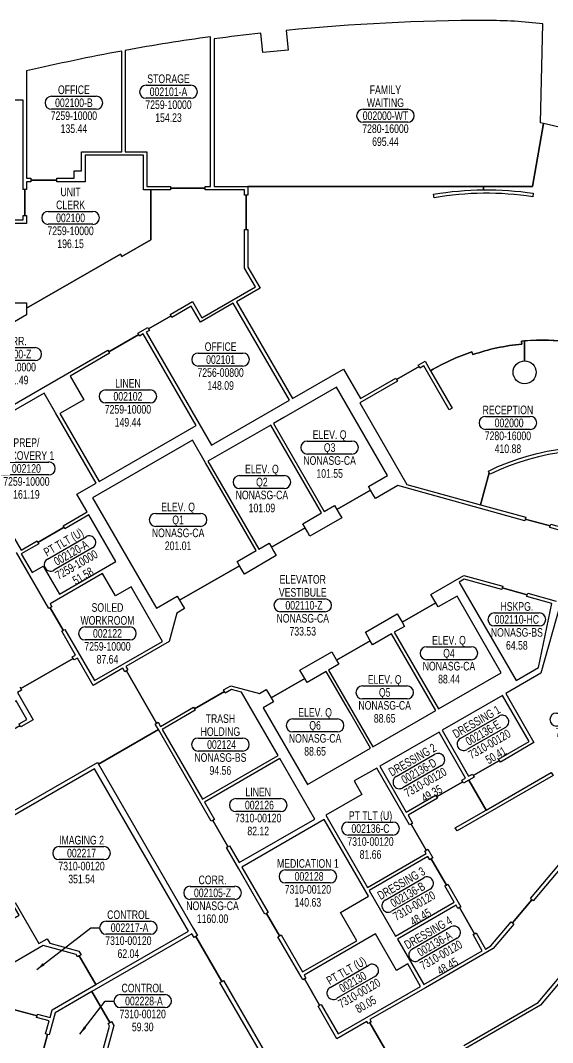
# Model space of a CAD drawing. Extents: x -1933 to 1606, y 4783 to 7375.
# Drawn here: x 91 to 829, y 5889 to 7309 of the extents above; entities that cross this region are included whole.
import ezdxf
from ezdxf.enums import TextEntityAlignment as Align

# ---------------------------------------------------------------- set-up
doc = ezdxf.new("R2010")
doc.units = 0
doc.header["$LTSCALE"] = 48
doc.header["$MEASUREMENT"] = 0
doc.layers.get('0').update_dxf_attribs({"linetype": 'CONTINUOUS'})
for name, color, linetype in [('AREA', 3, 'CONTINUOUS'), ('AREA2', 1, 'CONTINUOUS'), ('COSTC', 6, 'CONTINUOUS'), ('PLINE2', 5, 'CONTINUOUS'), ('ROOMNA', 4, 'CONTINUOUS'), ('ROOMNO', 4, 'CONTINUOUS'), ('ROOMOV', 4, 'CONTINUOUS')]:
    doc.layers.add(name, color=color, linetype=linetype)
doc.dimstyles.get("Standard").update_dxf_attribs({"dimtxt": 0.18, "dimasz": 12, "dimexe": 0.18, "dimexo": 0.0625, "dimgap": 0.09, "dimtad": 0, "dimtih": 1, "dimtoh": 1, "dimdec": 4, "dimzin": 0, "dimtxsty": 'STANDARD', "dimcen": 0.09, "dimazin": 3, "dimtfac": 1, "dimtdec": 4, "dimtofl": 0, "dimtmove": 0, "dimatfit": 3, "dimtolj": 1, "dimtzin": 0})

# ---------------------------------------------------------------- blocks, each defined once
blk = doc.blocks.new('ROOM')
at = {"layer": 'ROOMOV'}
for p, q in [((-31, 9), (31, 9)), ((31, -9), (-31, -9))]:
    blk.add_line(p, q, dxfattribs=at)
for centre, start, end in [((-31, 0), 90, 270), ((31, 0), 270, 90)]:
    blk.add_arc(centre, 9.04, start, end, dxfattribs=at)
at = {"width": 0.75, "flags": 1}
for tag, p in [('FLFIN', (-60, -36)), ('ICRA', (60, -36)), ('FLTYPE', (-60, -48)), ('USER1', (60, -48)), ('FLCOND', (-60, -60)), ('WLFIN', (-60, -72)), ('SITE', (-24, -72)), ('UCODE', (24, -72)), ('USER2', (60, -60)), ('USER3', (60, -72)), ('WLTYPE', (-60, -84)), ('BLDG', (-24, -84)), ('UDESC', (24, -84)), ('USER4', (60, -84)), ('WLCOND', (-60, -96)), ('FLR', (-24, -96)), ('FCODE', (24, -96)), ('USER5', (60, -96)), ('CLFIN', (-60, -108)), ('COSTCD', (-24, -108)), ('FDESC', (24, -108)), ('USER6', (60, -108)), ('CLTYPE', (-60, -120)), ('DEPTD', (-24, -120)), ('DIVISION', (24, -120)), ('USER7', (60, -120)), ('CLCOND', (-60, -132)), ('CLHT', (-60, -144)), ('CHDATE', (-24, -144)), ('RDES', (-24, -132)), ('CONTACT', (24, -132)), ('OCCUP', (24, -144)), ('BLOCK', (60, -144)), ('USER8', (60, -132)), ('BASE', (-60, -156)), ('CBACK', (-24, -156)), ('PRCONTACT', (24, -156)), ('BLOCK2', (60, -156))]:
    blk.add_attdef(tag, text='', height=6, dxfattribs=at).set_placement(p, align=Align.MIDDLE_CENTER)
at = {"layer": 'AREA', "width": 0.75}
blk.add_attdef('AREA', text='', height=12, dxfattribs=at).set_placement((0, -36), align=Align.MIDDLE_CENTER)
at = {"layer": 'AREA2', "width": 0.75}
blk.add_attdef('AREA2', text='', height=12, dxfattribs=at).set_placement((0, -36), align=Align.MIDDLE_CENTER)
at = {"layer": 'COSTC', "width": 0.75}
blk.add_attdef('COSTC', text='', height=12, dxfattribs=at).set_placement((0, -18), align=Align.MIDDLE_CENTER)
at = {"layer": 'ROOMNA', "width": 0.75}
for tag, p in [('RMNAA', (0, 54)), ('RMNAB', (0, 36)), ('RMNAC', (0, 18))]:
    blk.add_attdef(tag, text='', height=12, dxfattribs=at).set_placement(p, align=Align.MIDDLE_CENTER)
at = {"layer": 'ROOMNO', "width": 0.75}
blk.add_attdef('RMNU', text='', height=12, dxfattribs=at).set_placement((0, 0), align=Align.MIDDLE_CENTER)

msp = doc.modelspace()

# ---------------------------------------------------------------- linework, layer by layer
at = {"layer": 'PLINE2', "color": 6}
for points in [[(816, 7304.5, 0.030571), (736.8, 7309.3, 0.024573), (459.6, 7295.4), (462.5, 7268.2), (427.2, 7264.7), (424.3, 7291.7, 0.005875), (359.6, 7283.6), (359.6, 7078.6), (801.6, 7078.6), (817, 7166), (812.8, 7167)], [(354.7, 7286.7, 0.010789), (236.4, 7267.7), (236.4, 7127), (266.4, 7127), (266.4, 7078.6), (299.2, 7078.6), (299.2, 7076.2), (347.2, 7076.2), (347.2, 7078.6), (354.7, 7078.6)], [(231.5, 7266.8, 0.012146), (99.5, 7239.2), (99.5, 7090), (105.5, 7090), (105.5, 7087.6), (141.5, 7087.6), (141.5, 7090), (165.3, 7090), (165.3, 7100.4), (175.7, 7100.4), (175.7, 7127), (231.5, 7127)], [(94.7, 7198.7), (60.9, 7198.7), (53.7, 7228, 0.004274), (7.8, 7215.9), (7.8, 7054.8), (15.8, 7054.8), (15.8, 7032.3), (94.7, 7032.3), (94.7, 7038.3), (97.1, 7038.3), (97.1, 7074.3), (94.7, 7074.3)], [(1066.6, 6672.9), (965.3, 6700.9, 0.182888), (742.7, 6678.9), (741.6, 6681.1), (729.2, 6636.5), (792.1, 6619.1), (791.4, 6616.7), (826.1, 6607.1), (826.8, 6609.5), (895.6, 6590.4), (900.4, 6607.9, -0.999717), (931.2, 6599.3), (926.4, 6581.9), (949, 6575.6), (1037.7, 6568.7)], [(1080.8, 5980.4), (942.7, 6096.3), (938.8, 6091.7), (937, 6093.2), (913.8, 6065.7), (915.7, 6064.1), (812.7, 5941.4), (708.6, 5881.3), (815.1, 5696.8), (852.1, 5718.2, 0.005557), (895.7, 5761.9), (874.4, 5779.8), (899, 5809.1), (921.4, 5790.3)], [(367.8, 5973), (370.2, 5974.4), (334.2, 6036.8), (331.8, 6035.4), (328.8, 6040.6), (189.9, 5960.4), (214.9, 5917.1), (217.3, 5918.5), (220.3, 5913.2), (202.4, 5846.4), (180.8, 5833.9), (206.9, 5788.7), (224.2, 5798.7, -1.00054), (244.2, 5764), (226.9, 5754), (254.8, 5705.7), (455.3, 5821.5)]]:
    msp.add_lwpolyline(points, format="xyb", close=True, dxfattribs=at)
for points in [[(860.1, 7155.9), (817, 7166), (801.6, 7078.6), (733.4, 7078.6), (733.4, 7074.1, -0.040606), (802.6, 7069.2), (801.8, 7064.4, 0.081406), (665.1, 7063), (664.3, 7067.8, -0.040666), (733.4, 7074.1), (733.4, 7078.6), (406.7, 7078.6), (406.7, 7066.7), (404.2, 7066.7), (404.2, 7018.7), (406.7, 7018.7), (406.7, 6966.6), (423.6, 6937.4), (390.8, 6918.5), (468.4, 6784.1), (539.4, 6825.1), (562.9, 6784.3), (611.8, 6812.5), (613, 6810.4), (644.2, 6828.4), (643, 6830.5), (652.4, 6836), (660.1, 6822.7, -0.051329), (717.3, 6848.9), (718.6, 6845.1, -0.057621), (786.7, 6859.8), (786.4, 6863.8, -0.057171), (856.4, 6862.6)], [(856.4, 6862.6, 0.053703), (790.6, 6864.2), (790.6, 6836.5, -0.414214), (806.6, 6820.5, -1), (774.6, 6820.5, -0.414214), (790.6, 6836.5), (790.6, 6864.2, 0.003458), (786.4, 6863.8), (786.7, 6859.8, 0.057621), (718.6, 6845.1), (717.3, 6848.9, 0.051329), (660.1, 6822.7), (690, 6770.8), (685.8, 6768.3), (650.6, 6829.3), (645.4, 6826.3), (644.2, 6828.4), (613, 6810.4), (614.2, 6808.3), (561.7, 6778), (627, 6664.8), (729.2, 6636.5), (741.6, 6681.1), (740.5, 6683.3, -0.180992), (964.4, 6706.2)]]:
    msp.add_lwpolyline(points, format="xyb", dxfattribs=at)
for points in [[(261.6, 7122.1), (180.6, 7122.1), (180.6, 7085.1), (141.5, 7085.1), (141.5, 7087.6), (105.5, 7087.6), (105.5, 7085.1), (99.5, 7085.1), (99.5, 7074.3), (97.1, 7074.3), (97.1, 7038.3), (99.5, 7038.3), (99.5, 7027.4), (69.3, 7027.4), (69.3, 6917.2), (99.5, 6917.2), (99.5, 6909.7), (229.6, 6984.7), (231.6, 6981.3), (271.9, 7004.6), (271.9, 7073.8), (261.6, 7073.8)], [(386.3, 6916.6), (340.7, 6890.3), (328, 6912.3), (301.1, 6896.8), (299.9, 6898.9), (268.7, 6880.9), (270, 6878.8), (265.6, 6876.3), (356.2, 6719.4), (464.1, 6781.7)], [(334.9, 6746.6), (261.4, 6873.9), (256.2, 6870.9), (255, 6873), (213.4, 6849), (214.7, 6846.9), (159.8, 6815.2), (178.8, 6782.3), (145.7, 6763.2), (200.2, 6668.8)], [(196, 6666.4), (139.4, 6764.4), (139.4, 6764.4), (123.7, 6791.6), (5.3, 6723.3), (14.3, 6707.7), (11.2, 6705.9), (59.4, 6622.3), (62.5, 6624.1), (91.7, 6573.6), (113.9, 6586.4), (115.1, 6584.3), (151.5, 6605.3), (150.2, 6607.4), (183.6, 6626.6), (169.4, 6651.1)], [(529.5, 6799.9), (456.3, 6757.7), (442, 6749.4), (512.5, 6627.3), (526.8, 6635.6), (530.1, 6629.9), (576.8, 6656.9), (574.1, 6661.7), (600.5, 6677)], [(438.4, 6747.3), (351.1, 6696.9), (421.6, 6574.8), (435.9, 6583.1), (439.1, 6577.4), (485.9, 6604.4), (482.6, 6610.1), (508.9, 6625.2)], [(347.6, 6694.9), (329.6, 6726.1), (191.1, 6646.1), (276.8, 6497.6), (279.6, 6492.8), (308.6, 6509.6), (311.8, 6503.9), (395, 6551.9), (391.7, 6557.6), (418.1, 6572.8), (347.6, 6694.9)], [(223.5, 6557.5), (186, 6622.4), (152.7, 6603.2), (151.5, 6605.3), (115.1, 6584.3), (116.3, 6582.2), (92.1, 6568.2), (107.1, 6542.2), (122.6, 6551.2), (145.1, 6512.2)], [(244.4, 6522.3), (222.7, 6509.8), (204.7, 6541), (132, 6499), (134.5, 6494.6), (132.4, 6493.4), (150.4, 6462.2), (152.5, 6463.4), (193.6, 6392.3), (234.8, 6416.1), (288, 6446.7)], [(828.5, 6499.3), (793.6, 6509), (794.2, 6511.4), (759.5, 6521), (758.9, 6518.6), (706.9, 6533), (699.9, 6528.9), (700.9, 6527.1), (778.8, 6392.3), (810, 6410.3)], [(696.8, 6509.7), (670.6, 6494.6), (667.3, 6500.2), (620.6, 6473.2), (623.8, 6467.6), (609.5, 6459.3), (671, 6352.8), (671, 6352.8), (758.2, 6403.2)], [(606, 6457.3), (579.6, 6442.1), (576.4, 6447.7), (529.6, 6420.7), (532.9, 6415.1), (518.6, 6406.8), (580.1, 6300.3), (667.5, 6350.8)], [(547.8, 6348.2), (515.1, 6404.8), (488.7, 6389.6), (485.5, 6395.2), (438.7, 6368.2), (441.9, 6362.6), (427.7, 6354.3), (489.2, 6247.9), (576.6, 6298.3)], [(448.5, 6288), (397.6, 6376.2), (383.7, 6379.9), (375.2, 6375), (374, 6377.1), (332.4, 6353.1), (333.6, 6351), (287.7, 6324.5), (343.7, 6227.5)], [(89.1, 6332.1), (99.9, 6338.3), (84.9, 6364.3), (0.9, 6315.8), (15.9, 6289.8), (26.7, 6296.1), (27.9, 6294), (90.3, 6330)], [(796.9, 6307.8), (760, 6371.7), (676, 6323.2), (712.9, 6259.3), (718.1, 6262.3), (719.3, 6260.2), (755.7, 6281.2), (754.5, 6283.3)], [(671.8, 6320.8), (589.5, 6273.3), (626.4, 6209.4), (667.1, 6232.9), (668.3, 6230.8), (704.7, 6251.8), (703.4, 6253.9), (708.7, 6256.9)], [(450.9, 6283.8), (346.2, 6223.3), (360, 6199.3), (357.9, 6198), (378.9, 6161.7), (381, 6162.9), (394.6, 6139.4), (499.4, 6199.8)], [(193.8, 6269.6), (66.6, 6196.1), (65.2, 6198.5), (2.9, 6162.5), (4.3, 6160.1), (-0.1, 6157.6), (14.7, 6131.9), (12.3, 6130.6), (33.3, 6094.2), (35.7, 6095.6), (61.7, 6050.5), (89.1, 6066.3), (80.1, 6081.9), (83.8, 6084), (116.6, 6027.2), (127.8, 6033.7), (131.5, 6027.4), (171.9, 6016.5), (175, 6011.2), (172.6, 6009.9), (195.6, 5970), (324, 6044.1)], [(585.3, 6270.8), (554.1, 6252.8), (564.9, 6234.2), (514.7, 6205.2), (572.5, 6105), (653.9, 6152), (651.9, 6155.4), (654.1, 6156.6), (633.1, 6193), (630.9, 6191.8)], [(574.1, 6092.6), (512.6, 6199.1), (398.2, 6133.1), (434.6, 6070.1), (432.4, 6068.9), (450.4, 6037.8), (452.6, 6039), (482.3, 5987.5), (557.6, 6030.9), (535, 6070)], [(692.9, 6084.4), (679.9, 6107), (682, 6108.2), (661, 6144.6), (658.9, 6143.3), (656.4, 6147.7), (575, 6100.7), (611.5, 6037.4)], [(719, 6039.3), (721.1, 6040.5), (700.1, 6076.9), (698, 6075.6), (695.4, 6080.2), (614, 6033.2), (650.5, 5969.9), (731.9, 6016.9)], [(628.3, 5998.6), (612.7, 5989.6), (583.5, 6040.3), (484.7, 5983.2), (487.2, 5978.9), (485.1, 5977.7), (506.1, 5941.3), (508.2, 5942.5), (532, 5901.4), (646.3, 5967.4)], [(172.6, 6009.9), (170.2, 6008.5), (168.3, 6011.8), (122.3, 6024.1), (49.6, 5982.2), (74.1, 5939.8), (79.9, 5938.2), (79.3, 5935.9), (114, 5926.6), (114.7, 5928.9), (132.1, 5924.3), (134.9, 5935), (195.6, 5970)], [(214.4, 5912.4), (212.5, 5915.7), (214.9, 5917.1), (189.9, 5960.4), (138.9, 5930.9), (130.6, 5900.2), (128.3, 5900.8), (119, 5866), (121.3, 5865.4), (120.5, 5862.3), (145.4, 5819.1), (197.5, 5849.2)]]:
    msp.add_lwpolyline(points, close=True, dxfattribs=at)
for points in [[(-4.6, 6725.9), (120.1, 6797.9), (153.1, 6817), (153.1, 6817), (212.2, 6851.1), (213.4, 6849), (255, 6873), (253.8, 6875.1), (267.5, 6883), (268.7, 6880.9), (299.9, 6898.9), (298.7, 6901), (329.8, 6919), (342.8, 6896.4), (416.9, 6939.2), (401.8, 6965.3), (401.8, 7018.7), (404.2, 7018.7), (404.2, 7066.7), (401.8, 7066.7), (401.8, 7073.8), (347.2, 7073.8), (347.2, 7076.2), (299.2, 7076.2), (299.2, 7073.8), (271.9, 7073.8), (271.9, 7004.6), (231.6, 6981.3), (229.6, 6984.7), (99.5, 6909.7), (99.5, 6900.4), (71.5, 6884.1)], [(948.1, 6570.8), (825.4, 6604.8), (826.1, 6607.1), (791.4, 6616.7), (790.8, 6614.4), (614.6, 6663.2), (583.6, 6645.3), (580.1, 6651.3), (576.8, 6656.9), (530.1, 6629.9), (533.3, 6624.3), (536.8, 6618.3), (492.6, 6592.8), (489.1, 6598.8), (485.9, 6604.4), (439.1, 6577.4), (442.4, 6571.8), (442.4, 6571.8), (445.9, 6565.8), (401.7, 6540.3), (398.2, 6546.3), (398.2, 6546.3), (395, 6551.9), (311.8, 6503.9), (315.1, 6498.3), (318.6, 6492.3), (308, 6486.1), (297.4, 6446.5), (297.4, 6446.5), (237.3, 6411.8), (240, 6407), (237.9, 6405.8), (279.9, 6333.1), (282, 6334.3), (285.3, 6328.7), (331.2, 6355.2), (332.4, 6353.1), (374, 6377.1), (372.8, 6379.2), (383, 6385.1), (422.6, 6374.5), (431.9, 6379.9), (435.4, 6373.8), (435.4, 6373.8), (435.4, 6373.8), (438.7, 6368.2), (485.5, 6395.2), (478.7, 6406.9), (522.9, 6432.4), (529.6, 6420.7), (576.4, 6447.7), (569.6, 6459.4), (613.8, 6484.9), (620.6, 6473.2), (667.3, 6500.2), (660.6, 6511.9), (706.3, 6538.3), (760.2, 6523.3), (759.5, 6521), (794.2, 6511.4), (794.9, 6513.7), (834.2, 6502.8)], [(90.1, 6383.2), (91.3, 6381.1), (164.1, 6423.1), (162.8, 6425.2), (167.5, 6427.8), (148.3, 6461), (150.4, 6462.2), (132.4, 6493.4), (130.3, 6492.2), (85.4, 6570)], [(839.3, 6496.3), (813.3, 6402.5), (764.3, 6374.2), (803.6, 6306.1), (756.9, 6279.1), (755.7, 6281.2), (719.3, 6260.2), (720.5, 6258.1), (713.2, 6253.9), (737.2, 6212.3), (827.6, 6264.5), (830, 6260.3), (696.9, 6183.4), (694.4, 6187.6), (737.2, 6212.3), (713.2, 6253.9), (705.9, 6249.7), (704.7, 6251.8), (668.3, 6230.8), (669.5, 6228.7), (628.8, 6205.2), (635.2, 6194.2), (633.1, 6193), (654.1, 6156.6), (656.2, 6157.9), (663.1, 6145.8), (661, 6144.6), (682, 6108.2), (684.1, 6109.4), (702.2, 6078.1), (700.1, 6076.9), (721.1, 6040.5), (723.2, 6041.7), (736.2, 6019.3), (743.7, 6023.7), (771.9, 6057.3), (773.8, 6055.7), (800.8, 6087.9), (798.9, 6089.4), (953.1, 6273.2)], [(63.9, 6200.9), (197.9, 6278.3), (199.1, 6276.2), (282.3, 6324.2), (277.8, 6331.9), (279.9, 6333.1), (237.9, 6405.8), (235.8, 6404.6), (233.1, 6409.4), (191.8, 6385.6), (169.9, 6423.6), (165.3, 6421), (164.1, 6423.1), (91.3, 6381.1), (92.5, 6379), (86.8, 6375.6), (108.6, 6337.7), (91.5, 6327.9), (90.3, 6330)], [(619.6, 5840.8), (575.6, 5917), (573.5, 5915.8), (571.8, 5918.8), (530.2, 5894.8), (504, 5940.1), (506.1, 5941.3), (485.1, 5977.7), (483, 5976.5), (480.5, 5980.8), (448.3, 6036.5), (450.4, 6037.8), (432.4, 6068.9), (430.3, 6067.7), (394, 6130.6), (376.8, 6160.5), (378.9, 6161.7), (357.9, 6198), (355.8, 6196.8), (282.3, 6324.2), (199.1, 6276.2), (330.8, 6048.1), (336.6, 6038.1), (334.2, 6036.8), (370.2, 5974.4), (372.6, 5975.8), (462.5, 5820)], [(956.8, 6270), (802.6, 6086.3), (800.8, 6087.9), (773.8, 6055.7), (775.6, 6054.1), (746.9, 6019.9), (653, 5965.6), (576, 5921.2), (577.7, 5918.2), (575.6, 5917), (619.6, 5840.8)], [(706.1, 5885.5), (809.6, 5945.2), (912, 6067.2)], [(119, 5866), (128.3, 5900.8), (125.9, 5901.4), (130.8, 5919.6), (113.4, 5924.2), (114, 5926.6), (79.3, 5935.9)]]:
    msp.add_lwpolyline(points, dxfattribs=at)

# ---------------------------------------------------------------- block references
at = {"layer": 'ROOMNO'}
ref = msp.add_blockref('ROOM', (296.4, 7210.3), dxfattribs=at)
ref.add_attrib('RMNU', '002101-A', dxfattribs={"height": 12, "width": 0.75}).set_placement((296.4, 7210.3), align=Align.MIDDLE_CENTER)
ref.add_attrib('RMNAC', 'STORAGE', dxfattribs={"layer": 'ROOMNA', "height": 12, "width": 0.75}).set_placement((296.4, 7228.3), align=Align.MIDDLE_CENTER)
ref.add_attrib('COSTC', '7259-10000', dxfattribs={"layer": 'COSTC', "height": 12, "width": 0.75}).set_placement((296.4, 7192.3), align=Align.MIDDLE_CENTER)
ref.add_attrib('AREA2', '154.23', dxfattribs={"layer": 'AREA2', "height": 12, "width": 0.75}).set_placement((296.4, 7174.3), align=Align.MIDDLE_CENTER)
ref = msp.add_blockref('ROOM', (165.1, 7195), dxfattribs=at)
ref.add_attrib('RMNU', '002100-B', dxfattribs={"height": 12, "width": 0.75}).set_placement((165.1, 7195), align=Align.MIDDLE_CENTER)
ref.add_attrib('RMNAC', 'OFFICE', dxfattribs={"layer": 'ROOMNA', "height": 12, "width": 0.75}).set_placement((165.1, 7213), align=Align.MIDDLE_CENTER)
ref.add_attrib('COSTC', '7259-10000', dxfattribs={"layer": 'COSTC', "height": 12, "width": 0.75}).set_placement((165.1, 7177), align=Align.MIDDLE_CENTER)
ref.add_attrib('AREA2', '135.44', dxfattribs={"layer": 'AREA2', "height": 12, "width": 0.75}).set_placement((165.1, 7159), align=Align.MIDDLE_CENTER)
ref = msp.add_blockref('ROOM', (597.4, 7177), dxfattribs=at)
ref.add_attrib('RMNU', '002000-WT', dxfattribs={"height": 12, "width": 0.75}).set_placement((597.4, 7177), align=Align.MIDDLE_CENTER)
ref.add_attrib('RMNAB', 'FAMILY', dxfattribs={"layer": 'ROOMNA', "height": 12, "width": 0.75}).set_placement((597.4, 7213), align=Align.MIDDLE_CENTER)
ref.add_attrib('RMNAC', 'WAITING', dxfattribs={"layer": 'ROOMNA', "height": 12, "width": 0.75}).set_placement((597.4, 7195), align=Align.MIDDLE_CENTER)
ref.add_attrib('COSTC', '7280-16000', dxfattribs={"layer": 'COSTC', "height": 12, "width": 0.75}).set_placement((597.4, 7159), align=Align.MIDDLE_CENTER)
ref.add_attrib('AREA2', '695.44', dxfattribs={"layer": 'AREA2', "height": 12, "width": 0.75}).set_placement((597.4, 7141), align=Align.MIDDLE_CENTER)
ref = msp.add_blockref('ROOM', (160.5, 7035.1), dxfattribs=at)
ref.add_attrib('RMNU', '002100', dxfattribs={"height": 12, "width": 0.75}).set_placement((160.5, 7035.1), align=Align.MIDDLE_CENTER)
ref.add_attrib('RMNAB', 'UNIT', dxfattribs={"layer": 'ROOMNA', "height": 12, "width": 0.75}).set_placement((160.5, 7071.1), align=Align.MIDDLE_CENTER)
ref.add_attrib('RMNAC', 'CLERK', dxfattribs={"layer": 'ROOMNA', "height": 12, "width": 0.75}).set_placement((160.5, 7053.1), align=Align.MIDDLE_CENTER)
ref.add_attrib('COSTC', '7259-10000', dxfattribs={"layer": 'COSTC', "height": 12, "width": 0.75}).set_placement((160.5, 7017.1), align=Align.MIDDLE_CENTER)
ref.add_attrib('AREA2', '196.15', dxfattribs={"layer": 'AREA2', "height": 12, "width": 0.75}).set_placement((160.5, 6999.1), align=Align.MIDDLE_CENTER)
ref = msp.add_blockref('ROOM', (80.3, 6845.8), dxfattribs=at)
ref.add_attrib('RMNU', '002100-Z', dxfattribs={"height": 12, "width": 0.75}).set_placement((80.3, 6845.8), align=Align.MIDDLE_CENTER)
ref.add_attrib('RMNAC', 'CORR.', dxfattribs={"layer": 'ROOMNA', "height": 12, "width": 0.75}).set_placement((80.3, 6863.8), align=Align.MIDDLE_CENTER)
ref.add_attrib('COSTC', '7259-10000', dxfattribs={"layer": 'COSTC', "height": 12, "width": 0.75}).set_placement((80.3, 6827.8), align=Align.MIDDLE_CENTER)
ref.add_attrib('AREA2', '2001.49', dxfattribs={"layer": 'AREA2', "height": 12, "width": 0.75}).set_placement((80.3, 6809.8), align=Align.MIDDLE_CENTER)
ref = msp.add_blockref('ROOM', (368.7, 6838.2), dxfattribs=at)
ref.add_attrib('RMNU', '002101', dxfattribs={"height": 12, "width": 0.75}).set_placement((368.7, 6838.2), align=Align.MIDDLE_CENTER)
ref.add_attrib('RMNAC', 'OFFICE', dxfattribs={"layer": 'ROOMNA', "height": 12, "width": 0.75}).set_placement((368.7, 6856.2), align=Align.MIDDLE_CENTER)
ref.add_attrib('COSTC', '7256-00800', dxfattribs={"layer": 'COSTC', "height": 12, "width": 0.75}).set_placement((368.7, 6820.2), align=Align.MIDDLE_CENTER)
ref.add_attrib('AREA2', '148.09', dxfattribs={"layer": 'AREA2', "height": 12, "width": 0.75}).set_placement((368.7, 6802.2), align=Align.MIDDLE_CENTER)
ref = msp.add_blockref('ROOM', (240.1, 6787.1), dxfattribs=at)
ref.add_attrib('RMNU', '002102', dxfattribs={"height": 12, "width": 0.75}).set_placement((240.1, 6787.1), align=Align.MIDDLE_CENTER)
ref.add_attrib('RMNAC', 'LINEN', dxfattribs={"layer": 'ROOMNA', "height": 12, "width": 0.75}).set_placement((240.1, 6805.1), align=Align.MIDDLE_CENTER)
ref.add_attrib('COSTC', '7259-10000', dxfattribs={"layer": 'COSTC', "height": 12, "width": 0.75}).set_placement((240.1, 6769.1), align=Align.MIDDLE_CENTER)
ref.add_attrib('AREA2', '149.44', dxfattribs={"layer": 'AREA2', "height": 12, "width": 0.75}).set_placement((240.1, 6751.1), align=Align.MIDDLE_CENTER)
ref = msp.add_blockref('ROOM', (767.4, 6750.3), dxfattribs=at)
ref.add_attrib('RMNU', ' 002000', dxfattribs={"height": 12, "width": 0.75}).set_placement((767.4, 6750.3), align=Align.MIDDLE_CENTER)
ref.add_attrib('RMNAC', 'RECEPTION', dxfattribs={"layer": 'ROOMNA', "height": 12, "width": 0.75}).set_placement((767.4, 6768.3), align=Align.MIDDLE_CENTER)
ref.add_attrib('COSTC', '7280-16000', dxfattribs={"layer": 'COSTC', "height": 12, "width": 0.75}).set_placement((767.4, 6732.3), align=Align.MIDDLE_CENTER)
ref.add_attrib('AREA2', '410.88', dxfattribs={"layer": 'AREA2', "height": 12, "width": 0.75}).set_placement((767.4, 6714.3), align=Align.MIDDLE_CENTER)
ref = msp.add_blockref('ROOM', (520, 6716), dxfattribs=at)
ref.add_attrib('RMNU', 'Q3', dxfattribs={"height": 12, "width": 0.75}).set_placement((520, 6716), align=Align.MIDDLE_CENTER)
ref.add_attrib('RMNAC', 'ELEV. Q', dxfattribs={"layer": 'ROOMNA', "height": 12, "width": 0.75}).set_placement((520, 6734), align=Align.MIDDLE_CENTER)
ref.add_attrib('COSTC', 'NONASG-CA', dxfattribs={"layer": 'COSTC', "height": 12, "width": 0.75}).set_placement((520, 6698), align=Align.MIDDLE_CENTER)
ref.add_attrib('AREA2', '101.55', dxfattribs={"layer": 'AREA2', "height": 12, "width": 0.75}).set_placement((520, 6680), align=Align.MIDDLE_CENTER)
ref = msp.add_blockref('ROOM', (99.2, 6686.9), dxfattribs=at)
ref.add_attrib('RMNU', '002120', dxfattribs={"height": 12, "width": 0.75}).set_placement((99.2, 6686.9), align=Align.MIDDLE_CENTER)
ref.add_attrib('RMNAB', 'PREP/', dxfattribs={"layer": 'ROOMNA', "height": 12, "width": 0.75}).set_placement((99.2, 6722.9), align=Align.MIDDLE_CENTER)
ref.add_attrib('RMNAC', 'RECOVERY 1', dxfattribs={"layer": 'ROOMNA', "height": 12, "width": 0.75}).set_placement((99.2, 6704.9), align=Align.MIDDLE_CENTER)
ref.add_attrib('COSTC', '7259-10000', dxfattribs={"layer": 'COSTC', "height": 12, "width": 0.75}).set_placement((99.2, 6668.9), align=Align.MIDDLE_CENTER)
ref.add_attrib('AREA2', '161.19', dxfattribs={"layer": 'AREA2', "height": 12, "width": 0.75}).set_placement((99.2, 6650.9), align=Align.MIDDLE_CENTER)
ref = msp.add_blockref('ROOM', (426, 6668.1), dxfattribs=at)
ref.add_attrib('RMNU', 'Q2', dxfattribs={"height": 12, "width": 0.75}).set_placement((426, 6668.1), align=Align.MIDDLE_CENTER)
ref.add_attrib('RMNAC', 'ELEV. Q', dxfattribs={"layer": 'ROOMNA', "height": 12, "width": 0.75}).set_placement((426, 6686.1), align=Align.MIDDLE_CENTER)
ref.add_attrib('COSTC', 'NONASG-CA', dxfattribs={"layer": 'COSTC', "height": 12, "width": 0.75}).set_placement((426, 6650.1), align=Align.MIDDLE_CENTER)
ref.add_attrib('AREA2', '101.09', dxfattribs={"layer": 'AREA2', "height": 12, "width": 0.75}).set_placement((426, 6632.1), align=Align.MIDDLE_CENTER)
ref = msp.add_blockref('ROOM', (309.7, 6615.5), dxfattribs=at)
ref.add_attrib('RMNU', 'Q1', dxfattribs={"height": 12, "width": 0.75}).set_placement((309.7, 6615.5), align=Align.MIDDLE_CENTER)
ref.add_attrib('RMNAC', 'ELEV. Q', dxfattribs={"layer": 'ROOMNA', "height": 12, "width": 0.75}).set_placement((309.7, 6633.5), align=Align.MIDDLE_CENTER)
ref.add_attrib('COSTC', 'NONASG-CA', dxfattribs={"layer": 'COSTC', "height": 12, "width": 0.75}).set_placement((309.7, 6597.5), align=Align.MIDDLE_CENTER)
ref.add_attrib('AREA2', '201.01', dxfattribs={"layer": 'AREA2', "height": 12, "width": 0.75}).set_placement((309.7, 6579.5), align=Align.MIDDLE_CENTER)
ref = msp.add_blockref('ROOM', (159.7, 6568.8), dxfattribs=dict(at, rotation=30))
ref.add_attrib('RMNU', ' 002120-A', dxfattribs={"height": 12, "rotation": 30, "width": 0.75}).set_placement((159.7, 6568.8), align=Align.MIDDLE_CENTER)
ref.add_attrib('RMNAC', 'PT TLT (U)', dxfattribs={"layer": 'ROOMNA', "height": 12, "rotation": 30, "width": 0.75}).set_placement((150.7, 6584.4), align=Align.MIDDLE_CENTER)
ref.add_attrib('COSTC', '7259-10000', dxfattribs={"layer": 'COSTC', "height": 12, "rotation": 30, "width": 0.75}).set_placement((168.7, 6553.3), align=Align.MIDDLE_CENTER)
ref.add_attrib('AREA2', '51.58', dxfattribs={"layer": 'AREA2', "height": 12, "rotation": 30, "width": 0.75}).set_placement((177.7, 6537.7), align=Align.MIDDLE_CENTER)
ref = msp.add_blockref('ROOM', (482.7, 6496.8), dxfattribs=at)
ref.add_attrib('RMNU', ' 002110-Z', dxfattribs={"height": 12, "width": 0.75}).set_placement((482.7, 6496.8), align=Align.MIDDLE_CENTER)
ref.add_attrib('RMNAB', 'ELEVATOR', dxfattribs={"layer": 'ROOMNA', "height": 12, "width": 0.75}).set_placement((482.7, 6532.8), align=Align.MIDDLE_CENTER)
ref.add_attrib('RMNAC', 'VESTIBULE', dxfattribs={"layer": 'ROOMNA', "height": 12, "width": 0.75}).set_placement((482.7, 6514.8), align=Align.MIDDLE_CENTER)
ref.add_attrib('COSTC', 'NONASG-CA', dxfattribs={"layer": 'COSTC', "height": 12, "width": 0.75}).set_placement((482.7, 6478.8), align=Align.MIDDLE_CENTER)
ref.add_attrib('AREA2', '733.53', dxfattribs={"layer": 'AREA2', "height": 12, "width": 0.75}).set_placement((482.7, 6460.8), align=Align.MIDDLE_CENTER)
ref = msp.add_blockref('ROOM', (211.7, 6457.8), dxfattribs=at)
ref.add_attrib('RMNU', '002122', dxfattribs={"height": 12, "width": 0.75}).set_placement((211.7, 6457.8), align=Align.MIDDLE_CENTER)
ref.add_attrib('RMNAB', 'SOILED', dxfattribs={"layer": 'ROOMNA', "height": 12, "width": 0.75}).set_placement((211.7, 6493.8), align=Align.MIDDLE_CENTER)
ref.add_attrib('RMNAC', 'WORKROOM', dxfattribs={"layer": 'ROOMNA', "height": 12, "width": 0.75}).set_placement((211.7, 6475.8), align=Align.MIDDLE_CENTER)
ref.add_attrib('COSTC', '7259-10000', dxfattribs={"layer": 'COSTC', "height": 12, "width": 0.75}).set_placement((211.7, 6439.8), align=Align.MIDDLE_CENTER)
ref.add_attrib('AREA2', '87.64', dxfattribs={"layer": 'AREA2', "height": 12, "width": 0.75}).set_placement((211.7, 6421.8), align=Align.MIDDLE_CENTER)
ref = msp.add_blockref('ROOM', (779.8, 6477.2), dxfattribs=at)
ref.add_attrib('RMNU', '002110-HC', dxfattribs={"height": 12, "width": 0.75}).set_placement((779.8, 6477.2), align=Align.MIDDLE_CENTER)
ref.add_attrib('RMNAC', 'HSKPG.', dxfattribs={"layer": 'ROOMNA', "height": 12, "width": 0.75}).set_placement((779.8, 6495.2), align=Align.MIDDLE_CENTER)
ref.add_attrib('COSTC', 'NONASG-BS', dxfattribs={"layer": 'COSTC', "height": 12, "width": 0.75}).set_placement((779.8, 6459.2), align=Align.MIDDLE_CENTER)
ref.add_attrib('AREA2', '64.58', dxfattribs={"layer": 'AREA2', "height": 12, "width": 0.75}).set_placement((779.8, 6441.2), align=Align.MIDDLE_CENTER)
ref = msp.add_blockref('ROOM', (685.6, 6430.3), dxfattribs=at)
ref.add_attrib('RMNU', 'Q4', dxfattribs={"height": 12, "width": 0.75}).set_placement((685.6, 6430.3), align=Align.MIDDLE_CENTER)
ref.add_attrib('RMNAC', 'ELEV. Q', dxfattribs={"layer": 'ROOMNA', "height": 12, "width": 0.75}).set_placement((685.6, 6448.3), align=Align.MIDDLE_CENTER)
ref.add_attrib('COSTC', 'NONASG-CA', dxfattribs={"layer": 'COSTC', "height": 12, "width": 0.75}).set_placement((685.6, 6412.3), align=Align.MIDDLE_CENTER)
ref.add_attrib('AREA2', '88.44', dxfattribs={"layer": 'AREA2', "height": 12, "width": 0.75}).set_placement((685.6, 6394.3), align=Align.MIDDLE_CENTER)
ref = msp.add_blockref('ROOM', (596.4, 6375.8), dxfattribs=at)
ref.add_attrib('RMNU', 'Q5', dxfattribs={"height": 12, "width": 0.75}).set_placement((596.4, 6375.8), align=Align.MIDDLE_CENTER)
ref.add_attrib('RMNAC', 'ELEV. Q', dxfattribs={"layer": 'ROOMNA', "height": 12, "width": 0.75}).set_placement((596.4, 6393.8), align=Align.MIDDLE_CENTER)
ref.add_attrib('COSTC', 'NONASG-CA', dxfattribs={"layer": 'COSTC', "height": 12, "width": 0.75}).set_placement((596.4, 6357.8), align=Align.MIDDLE_CENTER)
ref.add_attrib('AREA2', '88.65', dxfattribs={"layer": 'AREA2', "height": 12, "width": 0.75}).set_placement((596.4, 6339.8), align=Align.MIDDLE_CENTER)
ref = msp.add_blockref('ROOM', (865.8, 6338.1), dxfattribs=at)
ref.add_attrib('RMNU', '002136', dxfattribs={"height": 12, "width": 0.75}).set_placement((865.8, 6338.1), align=Align.MIDDLE_CENTER)
ref.add_attrib('RMNAB', 'IMAGING', dxfattribs={"layer": 'ROOMNA', "height": 12, "width": 0.75}).set_placement((865.8, 6374.1), align=Align.MIDDLE_CENTER)
ref.add_attrib('RMNAC', 'WAITING', dxfattribs={"layer": 'ROOMNA', "height": 12, "width": 0.75}).set_placement((865.8, 6356.1), align=Align.MIDDLE_CENTER)
ref.add_attrib('COSTC', '7310-00120', dxfattribs={"layer": 'COSTC', "height": 12, "width": 0.75}).set_placement((865.8, 6320.1), align=Align.MIDDLE_CENTER)
ref.add_attrib('AREA2', '573.12', dxfattribs={"layer": 'AREA2', "height": 12, "width": 0.75}).set_placement((865.8, 6302.1), align=Align.MIDDLE_CENTER)
ref = msp.add_blockref('ROOM', (499.8, 6330), dxfattribs=at)
ref.add_attrib('RMNU', 'Q6', dxfattribs={"height": 12, "width": 0.75}).set_placement((499.8, 6330), align=Align.MIDDLE_CENTER)
ref.add_attrib('RMNAC', 'ELEV. Q', dxfattribs={"layer": 'ROOMNA', "height": 12, "width": 0.75}).set_placement((499.8, 6348), align=Align.MIDDLE_CENTER)
ref.add_attrib('COSTC', 'NONASG-CA', dxfattribs={"layer": 'COSTC', "height": 12, "width": 0.75}).set_placement((499.8, 6312), align=Align.MIDDLE_CENTER)
ref.add_attrib('AREA2', '88.65', dxfattribs={"layer": 'AREA2', "height": 12, "width": 0.75}).set_placement((499.8, 6294), align=Align.MIDDLE_CENTER)
ref = msp.add_blockref('ROOM', (732.7, 6319.6), dxfattribs=dict(at, rotation=30))
ref.add_attrib('RMNU', '002136-E', dxfattribs={"height": 12, "rotation": 30, "width": 0.75}).set_placement((732.7, 6319.6), align=Align.MIDDLE_CENTER)
ref.add_attrib('RMNAC', 'DRESSING 1', dxfattribs={"layer": 'ROOMNA', "height": 12, "rotation": 30, "width": 0.75}).set_placement((723.7, 6335.2), align=Align.MIDDLE_CENTER)
ref.add_attrib('COSTC', '7310-00120', dxfattribs={"layer": 'COSTC', "height": 12, "rotation": 30, "width": 0.75}).set_placement((741.7, 6304), align=Align.MIDDLE_CENTER)
ref.add_attrib('AREA2', '50.41', dxfattribs={"layer": 'AREA2', "height": 12, "rotation": 30, "width": 0.75}).set_placement((750.7, 6288.4), align=Align.MIDDLE_CENTER)
ref = msp.add_blockref('ROOM', (368.4, 6303.4), dxfattribs=at)
ref.add_attrib('RMNU', ' 002124', dxfattribs={"height": 12, "width": 0.75}).set_placement((368.4, 6303.4), align=Align.MIDDLE_CENTER)
ref.add_attrib('RMNAB', 'TRASH', dxfattribs={"layer": 'ROOMNA', "height": 12, "width": 0.75}).set_placement((368.4, 6339.4), align=Align.MIDDLE_CENTER)
ref.add_attrib('RMNAC', 'HOLDING', dxfattribs={"layer": 'ROOMNA', "height": 12, "width": 0.75}).set_placement((368.4, 6321.4), align=Align.MIDDLE_CENTER)
ref.add_attrib('COSTC', 'NONASG-BS', dxfattribs={"layer": 'COSTC', "height": 12, "width": 0.75}).set_placement((368.4, 6285.4), align=Align.MIDDLE_CENTER)
ref.add_attrib('AREA2', '94.56', dxfattribs={"layer": 'AREA2', "height": 12, "width": 0.75}).set_placement((368.4, 6267.4), align=Align.MIDDLE_CENTER)
ref = msp.add_blockref('ROOM', (643.8, 6266.6), dxfattribs=dict(at, rotation=30))
ref.add_attrib('RMNU', '002136-D', dxfattribs={"height": 12, "rotation": 30, "width": 0.75}).set_placement((643.8, 6266.6), align=Align.MIDDLE_CENTER)
ref.add_attrib('RMNAC', 'DRESSING 2', dxfattribs={"layer": 'ROOMNA', "height": 12, "rotation": 30, "width": 0.75}).set_placement((634.8, 6282.2), align=Align.MIDDLE_CENTER)
ref.add_attrib('COSTC', '7310-00120', dxfattribs={"layer": 'COSTC', "height": 12, "rotation": 30, "width": 0.75}).set_placement((652.8, 6251), align=Align.MIDDLE_CENTER)
ref.add_attrib('AREA2', '49.35', dxfattribs={"layer": 'AREA2', "height": 12, "rotation": 30, "width": 0.75}).set_placement((661.8, 6235.4), align=Align.MIDDLE_CENTER)
ref = msp.add_blockref('ROOM', (420.9, 6219.3), dxfattribs=at)
ref.add_attrib('RMNU', ' 002126', dxfattribs={"height": 12, "width": 0.75}).set_placement((420.9, 6219.3), align=Align.MIDDLE_CENTER)
ref.add_attrib('RMNAC', 'LINEN', dxfattribs={"layer": 'ROOMNA', "height": 12, "width": 0.75}).set_placement((420.9, 6237.3), align=Align.MIDDLE_CENTER)
ref.add_attrib('COSTC', '7310-00120', dxfattribs={"layer": 'COSTC', "height": 12, "width": 0.75}).set_placement((420.9, 6201.3), align=Align.MIDDLE_CENTER)
ref.add_attrib('AREA2', '82.12', dxfattribs={"layer": 'AREA2', "height": 12, "width": 0.75}).set_placement((420.9, 6183.3), align=Align.MIDDLE_CENTER)
ref = msp.add_blockref('ROOM', (576.7, 6186.7), dxfattribs=at)
ref.add_attrib('RMNU', '002136-C', dxfattribs={"height": 12, "width": 0.75}).set_placement((576.7, 6186.7), align=Align.MIDDLE_CENTER)
ref.add_attrib('RMNAC', 'PT TLT (U)', dxfattribs={"layer": 'ROOMNA', "height": 12, "width": 0.75}).set_placement((576.7, 6204.7), align=Align.MIDDLE_CENTER)
ref.add_attrib('COSTC', '7310-00120', dxfattribs={"layer": 'COSTC', "height": 12, "width": 0.75}).set_placement((576.7, 6168.7), align=Align.MIDDLE_CENTER)
ref.add_attrib('AREA2', '81.66', dxfattribs={"layer": 'AREA2', "height": 12, "width": 0.75}).set_placement((576.7, 6150.7), align=Align.MIDDLE_CENTER)
ref = msp.add_blockref('ROOM', (175.7, 6152.6), dxfattribs=at)
ref.add_attrib('RMNU', '002217', dxfattribs={"height": 12, "width": 0.75}).set_placement((175.7, 6152.6), align=Align.MIDDLE_CENTER)
ref.add_attrib('RMNAC', 'IMAGING 2', dxfattribs={"layer": 'ROOMNA', "height": 12, "width": 0.75}).set_placement((175.7, 6170.6), align=Align.MIDDLE_CENTER)
ref.add_attrib('COSTC', '7310-00120', dxfattribs={"layer": 'COSTC', "height": 12, "width": 0.75}).set_placement((175.7, 6134.6), align=Align.MIDDLE_CENTER)
ref.add_attrib('AREA2', '351.54', dxfattribs={"layer": 'AREA2', "height": 12, "width": 0.75}).set_placement((175.7, 6116.6), align=Align.MIDDLE_CENTER)
ref = msp.add_blockref('ROOM', (489.8, 6120.2), dxfattribs=at)
ref.add_attrib('RMNU', ' 002128', dxfattribs={"height": 12, "width": 0.75}).set_placement((489.8, 6120.2), align=Align.MIDDLE_CENTER)
ref.add_attrib('RMNAC', 'MEDICATION 1', dxfattribs={"layer": 'ROOMNA', "height": 12, "width": 0.75}).set_placement((489.8, 6138.2), align=Align.MIDDLE_CENTER)
ref.add_attrib('COSTC', '7310-00120', dxfattribs={"layer": 'COSTC', "height": 12, "width": 0.75}).set_placement((489.8, 6102.2), align=Align.MIDDLE_CENTER)
ref.add_attrib('AREA2', '140.63', dxfattribs={"layer": 'AREA2', "height": 12, "width": 0.75}).set_placement((489.8, 6084.2), align=Align.MIDDLE_CENTER)
ref = msp.add_blockref('ROOM', (357.5, 6097.4), dxfattribs=at)
ref.add_attrib('RMNU', '002105-Z', dxfattribs={"height": 12, "width": 0.75}).set_placement((357.5, 6097.4), align=Align.MIDDLE_CENTER)
ref.add_attrib('RMNAC', 'CORR.', dxfattribs={"layer": 'ROOMNA', "height": 12, "width": 0.75}).set_placement((357.5, 6115.4), align=Align.MIDDLE_CENTER)
ref.add_attrib('COSTC', 'NONASG-CA', dxfattribs={"layer": 'COSTC', "height": 12, "width": 0.75}).set_placement((357.5, 6079.4), align=Align.MIDDLE_CENTER)
ref.add_attrib('AREA2', '1160.00', dxfattribs={"layer": 'AREA2', "height": 12, "width": 0.75}).set_placement((357.5, 6061.4), align=Align.MIDDLE_CENTER)
ref = msp.add_blockref('ROOM', (628.3, 6095), dxfattribs=dict(at, rotation=30))
ref.add_attrib('RMNU', '002136-B', dxfattribs={"height": 12, "rotation": 30, "width": 0.75}).set_placement((628.3, 6095), align=Align.MIDDLE_CENTER)
ref.add_attrib('RMNAC', 'DRESSING 3', dxfattribs={"layer": 'ROOMNA', "height": 12, "rotation": 30, "width": 0.75}).set_placement((619.3, 6110.6), align=Align.MIDDLE_CENTER)
ref.add_attrib('COSTC', '7310-00120', dxfattribs={"layer": 'COSTC', "height": 12, "rotation": 30, "width": 0.75}).set_placement((637.3, 6079.4), align=Align.MIDDLE_CENTER)
ref.add_attrib('AREA2', '48.45', dxfattribs={"layer": 'AREA2', "height": 12, "rotation": 30, "width": 0.75}).set_placement((646.3, 6063.8), align=Align.MIDDLE_CENTER)
ref = msp.add_blockref('ROOM', (240.7, 6049), dxfattribs=at)
ref.add_attrib('RMNU', ' 002217-A', dxfattribs={"height": 12, "width": 0.75}).set_placement((240.7, 6049), align=Align.MIDDLE_CENTER)
ref.add_attrib('RMNAC', 'CONTROL', dxfattribs={"layer": 'ROOMNA', "height": 12, "width": 0.75}).set_placement((240.7, 6067), align=Align.MIDDLE_CENTER)
ref.add_attrib('COSTC', '7310-00120', dxfattribs={"layer": 'COSTC', "height": 12, "width": 0.75}).set_placement((240.7, 6031), align=Align.MIDDLE_CENTER)
ref.add_attrib('AREA2', '62.04', dxfattribs={"layer": 'AREA2', "height": 12, "width": 0.75}).set_placement((240.7, 6013), align=Align.MIDDLE_CENTER)
ref = msp.add_blockref('ROOM', (665.6, 6026.7), dxfattribs=dict(at, rotation=30))
ref.add_attrib('RMNU', '002136-A', dxfattribs={"height": 12, "rotation": 30, "width": 0.75}).set_placement((665.6, 6026.7), align=Align.MIDDLE_CENTER)
ref.add_attrib('RMNAC', 'DRESSING 4', dxfattribs={"layer": 'ROOMNA', "height": 12, "rotation": 30, "width": 0.75}).set_placement((656.6, 6042.2), align=Align.MIDDLE_CENTER)
ref.add_attrib('COSTC', '7310-00120', dxfattribs={"layer": 'COSTC', "height": 12, "rotation": 30, "width": 0.75}).set_placement((674.6, 6011.1), align=Align.MIDDLE_CENTER)
ref.add_attrib('AREA2', '48.45', dxfattribs={"layer": 'AREA2', "height": 12, "rotation": 30, "width": 0.75}).set_placement((683.6, 5995.5), align=Align.MIDDLE_CENTER)
ref = msp.add_blockref('ROOM', (552.1, 5973.7), dxfattribs=dict(at, rotation=30))
ref.add_attrib('RMNU', '002130', dxfattribs={"height": 12, "rotation": 30, "width": 0.75}).set_placement((552.1, 5973.7), align=Align.MIDDLE_CENTER)
ref.add_attrib('RMNAC', 'PT TLT (U)', dxfattribs={"layer": 'ROOMNA', "height": 12, "rotation": 30, "width": 0.75}).set_placement((543.1, 5989.2), align=Align.MIDDLE_CENTER)
ref.add_attrib('COSTC', '7310-00120', dxfattribs={"layer": 'COSTC', "height": 12, "rotation": 30, "width": 0.75}).set_placement((561.1, 5958.1), align=Align.MIDDLE_CENTER)
ref.add_attrib('AREA2', '80.05', dxfattribs={"layer": 'AREA2', "height": 12, "rotation": 30, "width": 0.75}).set_placement((570.1, 5942.5), align=Align.MIDDLE_CENTER)
ref = msp.add_blockref('ROOM', (260.6, 5947.1), dxfattribs=at)
ref.add_attrib('RMNU', ' 002228-A', dxfattribs={"height": 12, "width": 0.75}).set_placement((260.6, 5947.1), align=Align.MIDDLE_CENTER)
ref.add_attrib('RMNAC', 'CONTROL', dxfattribs={"layer": 'ROOMNA', "height": 12, "width": 0.75}).set_placement((260.6, 5965.1), align=Align.MIDDLE_CENTER)
ref.add_attrib('COSTC', '7310-00120', dxfattribs={"layer": 'COSTC', "height": 12, "width": 0.75}).set_placement((260.6, 5929.1), align=Align.MIDDLE_CENTER)
ref.add_attrib('AREA2', '59.30', dxfattribs={"layer": 'AREA2', "height": 12, "width": 0.75}).set_placement((260.6, 5911.1), align=Align.MIDDLE_CENTER)

# ---------------------------------------------------------------- leaders
for points in [[(113.6, 5990.8), (188.6, 6049), (200.6, 6049)], [(173.4, 5901.2), (208.5, 5947.1), (220.5, 5947.1)]]:
    msp.add_leader(points, dimstyle='STANDARD', override={"dimgap": 12, "dimtad": 0}, dxfattribs=at)

doc.saveas('drawing.dxf')
